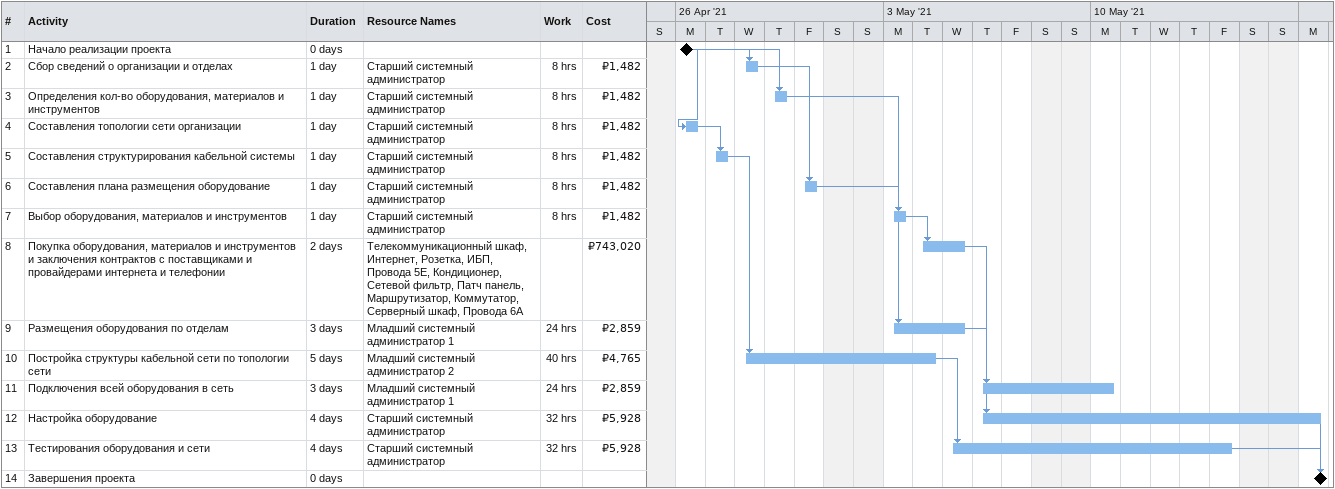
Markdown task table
| ID | Task | Duration | Start | Finish | Predecessors | Resources | Work (h) | Cost (₽) |
|---|---|---|---|---|---|---|---|---|
| 1 | Начало реализации проекта | 0d | 2021-04-26 | 2021-04-26 |  |  |  |  |
| 2 | Сбор сведений о организации и отделах | 1d | 2021-04-28 | 2021-04-28 | 1 | Старший системный администратор | 8 | 1482 |
| 3 | Определения кол-во оборудования, материалов и инструментов | 1d | 2021-04-29 | 2021-04-29 | 1 | Старший системный администратор | 8 | 1482 |
| 4 | Составления топологии сети организации | 1d | 2021-04-26 | 2021-04-26 | 1 | Старший системный администратор | 8 | 1482 |
| 5 | Составления структурирования кабельной системы | 1d | 2021-04-27 | 2021-04-27 | 4 | Старший системный администратор | 8 | 1482 |
| 6 | Составления плана размещения оборудование | 1d | 2021-04-30 | 2021-04-30 | 2 | Старший системный администратор | 8 | 1482 |
| 7 | Выбор оборудования, материалов и инструментов | 1d | 2021-05-03 | 2021-05-03 | 3 | Старший системный администратор | 8 | 1482 |
| 8 | Покупка оборудования, материалов и инструментов и заключения контрактов с поставщиками и провайдерами интернета и телефонии | 2d | 2021-05-04 | 2021-05-05 | 7 | Телекоммуникационный шкаф, Интернет, Розетка, ИБП, Провода 5Е, Кондиционер, Сетевой фильтр, Патч панель, Маршрутизатор, Коммутатор, Серверный шкаф, Провода 6А |  | 743020 |
| 9 | Размещения оборудования по отделам | 3d | 2021-05-03 | 2021-05-05 | 6 | Младший системный администратор 1 | 24 | 2859 |
| 10 | Постройка структуры кабельной сети по топологии сети | 5d | 2021-04-28 | 2021-05-04 | 5 | Младший системный администратор 2 | 40 | 4765 |
| 11 | Подключения всей оборудования в сеть | 3d | 2021-05-06 | 2021-05-10 | 9 | Младший системный администратор 1 | 24 | 2859 |
| 12 | Настройка оборудование | 4d | 2021-05-06 | 2021-05-17 | 8 | Старший системный администратор | 32 | 5928 |
| 13 | Тестирования оборудования и сети | 4d | 2021-05-05 | 2021-05-14 | 10 | Старший системный администратор | 32 | 5928 |
| 14 | Завершения проекта | 0d | 2021-05-17 | 2021-05-17 | 12, 13 |  |  |  |
